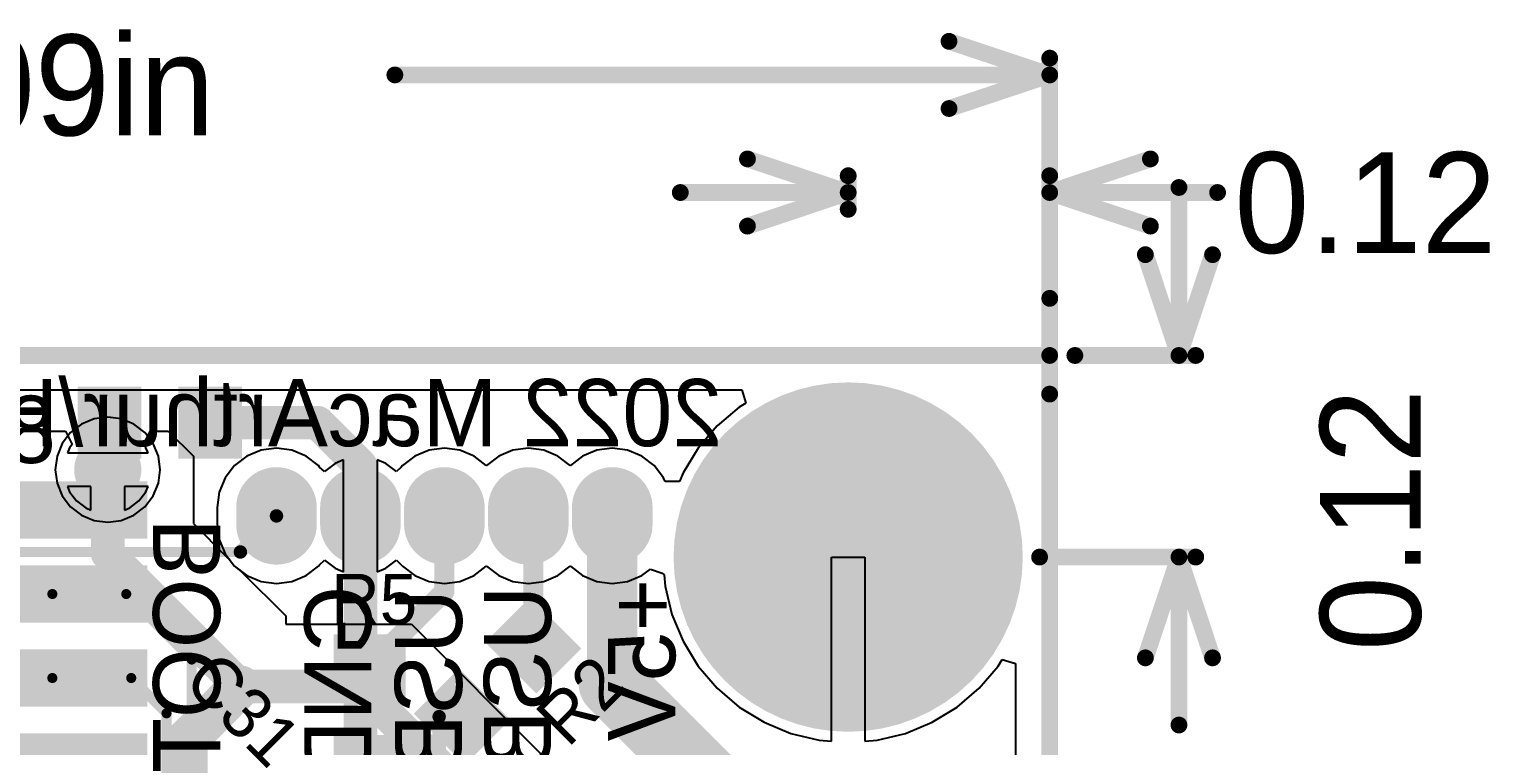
# Model space of a CAD drawing. Header units: millimetres. Extents: x 4.73 to 7.73, y 2.83 to 6.27.
# Drawn here: x 5.572 to 6.442, y 3.848 to 4.274 of the extents above; entities that cross this region are included whole.
import ezdxf

# ---------------------------------------------------------------- set-up
doc = ezdxf.new("R2010")
doc.units = ezdxf.units.MM
doc.header["$MEASUREMENT"] = 0
for name, color, linetype in [('BottomLayer', 5, 'Continuous'), ('BottomOverlay', 54, 'Continuous'), ('BottomSolder', 6, 'Continuous'), ('KeepOutLayer', 6, 'Continuous'), ('Mechanical1', 6, 'Continuous'), ('MidLayer1', 16, 'Continuous'), ('MidLayer2', 76, 'Continuous'), ('MultiLayer', 9, 'Continuous'), ('TopLayer', 1, 'Continuous'), ('TopOverlay', 2, 'Continuous'), ('TopPaste', 8, 'Continuous'), ('TopSolder', 216, 'Continuous')]:
    doc.layers.add(name, color=color, linetype=linetype)

msp = doc.modelspace()

# ---------------------------------------------------------------- linework, layer by layer
at = {"layer": 'BottomLayer'}
for points, const_width in [([(6.01, 3.96, 1), (6.11, 3.96, 1)], 0.1), ([(5.611, 4.012, 1), (5.627, 4.012, 1)], 0.016), ([(5.7095, 3.9895, 1), (5.7295, 3.9895, 1)], 0.02), ([(5.7595, 3.9895, 1), (5.7795, 3.9895, 1)], 0.02), ([(5.8095, 3.9895, 1), (5.8295, 3.9895, 1)], 0.02), ([(5.8595, 3.9895, 1), (5.8795, 3.9895, 1)], 0.02), ([(5.9095, 3.9895, 1), (5.9295, 3.9895, 1)], 0.02), ([(5.7095, 3.9795, 1), (5.7295, 3.9795, 1)], 0.02), ([(5.7595, 3.9795, 1), (5.7795, 3.9795, 1)], 0.02), ([(5.7645, 3.9845, 1), (5.7745, 3.9845, 1)], 0.01), ([(5.8095, 3.9795, 1), (5.8295, 3.9795, 1)], 0.02), ([(5.8595, 3.9795, 1), (5.8795, 3.9795, 1)], 0.02), ([(5.9095, 3.9795, 1), (5.9295, 3.9795, 1)], 0.02)]:
    msp.add_lwpolyline(points, format="xyb", close=True, dxfattribs=dict(at, const_width=const_width))
for points, const_width in [([(5.7195, 3.9795), (5.7195, 3.9895)], 0.04), ([(5.7695, 3.9795), (5.7695, 3.9895)], 0.04), ([(5.8195, 3.9795), (5.8195, 3.9895)], 0.04), ([(5.8695, 3.9795), (5.8695, 3.9895)], 0.04), ([(5.9195, 3.9895), (5.9195, 3.9795)], 0.04), ([(5.7695, 3.8235), (5.7695, 3.9845)], 0.02)]:
    msp.add_lwpolyline(points, dxfattribs=dict(at, const_width=const_width))
at = {"layer": 'BottomSolder'}
for points, const_width in [([(6.008, 3.96, 1), (6.112, 3.96, 1)], 0.104), ([(5.609, 4.012, 1), (5.629, 4.012, 1)], 0.02), ([(5.7075, 3.9895, 1), (5.7315, 3.9895, 1)], 0.024), ([(5.7575, 3.9895, 1), (5.7815, 3.9895, 1)], 0.024), ([(5.8075, 3.9895, 1), (5.8315, 3.9895, 1)], 0.024), ([(5.8575, 3.9895, 1), (5.8815, 3.9895, 1)], 0.024), ([(5.9075, 3.9895, 1), (5.9315, 3.9895, 1)], 0.024), ([(5.7075, 3.9795, 1), (5.7315, 3.9795, 1)], 0.024), ([(5.7575, 3.9795, 1), (5.7815, 3.9795, 1)], 0.024), ([(5.8075, 3.9795, 1), (5.8315, 3.9795, 1)], 0.024), ([(5.8575, 3.9795, 1), (5.8815, 3.9795, 1)], 0.024), ([(5.9075, 3.9795, 1), (5.9315, 3.9795, 1)], 0.024)]:
    msp.add_lwpolyline(points, format="xyb", close=True, dxfattribs=dict(at, const_width=const_width))
at = {"layer": 'BottomSolder', "const_width": 0.048}
for points in [[(5.7195, 3.9795), (5.7195, 3.9895)], [(5.7695, 3.9795), (5.7695, 3.9895)], [(5.8195, 3.9795), (5.8195, 3.9895)], [(5.8695, 3.9795), (5.8695, 3.9895)], [(5.9195, 3.9895), (5.9195, 3.9795)]]:
    msp.add_lwpolyline(points, dxfattribs=at)
at = {"layer": 'KeepOutLayer', "const_width": 0.01}
for points in [[(5.09, 4.08), (6.18, 4.08)], [(6.18, 3.01), (6.18, 4.08)]]:
    msp.add_lwpolyline(points, dxfattribs=at)
at = {"layer": 'KeepOutLayer', "const_width": 0.005}
msp.add_lwpolyline([(6.1775, 4.08, 1), (6.1825, 4.08, 1)], format="xyb", close=True, dxfattribs=at)
msp.add_lwpolyline([(6.1775, 4.08, 1), (6.1825, 4.08, 1)], format="xyb", close=True, dxfattribs=at)
at = {"layer": 'Mechanical1', "const_width": 0.01}
for points in [[(6.12005, 4.267), (6.18005, 4.247)], [(6.18005, 4.114), (6.18005, 4.257)], [(5.79, 4.247), (6.18005, 4.247)], [(6.12005, 4.227), (6.18005, 4.247)], [(6, 4.197), (6.06, 4.177)], [(6.18, 4.177), (6.24, 4.197)], [(6.06, 4.167), (6.06, 4.187)], [(6.18, 4.057), (6.18, 4.187)], [(6.257, 4.08), (6.257, 4.18)], [(5.96, 4.177), (6.06, 4.177)], [(6, 4.157), (6.06, 4.177)], [(6.18, 4.177), (6.28, 4.177)], [(6.18, 4.177), (6.24, 4.157)], [(6.237, 4.14), (6.257, 4.08)], [(6.257, 4.08), (6.277, 4.14)], [(6.195, 4.08), (6.267, 4.08)], [(6.174, 3.96), (6.267, 3.96)], [(6.237, 3.9), (6.257, 3.96)], [(6.257, 3.86), (6.257, 3.96)], [(6.257, 3.96), (6.277, 3.9)]]:
    msp.add_lwpolyline(points, dxfattribs=at)
at = {"layer": 'Mechanical1', "const_width": 0.005}
for points in [[(6.11755, 4.267, 1), (6.12255, 4.267, 1)], [(6.17755, 4.257, 1), (6.18255, 4.257, 1)], [(5.7875, 4.247, 1), (5.7925, 4.247, 1)], [(6.17755, 4.247, 1), (6.18255, 4.247, 1)], [(6.17755, 4.247, 1), (6.18255, 4.247, 1)], [(6.17755, 4.247, 1), (6.18255, 4.247, 1)], [(6.11755, 4.227, 1), (6.12255, 4.227, 1)], [(5.9975, 4.197, 1), (6.0025, 4.197, 1)], [(6.2375, 4.197, 1), (6.2425, 4.197, 1)], [(6.0575, 4.187, 1), (6.0625, 4.187, 1)], [(6.1775, 4.187, 1), (6.1825, 4.187, 1)], [(6.2545, 4.18, 1), (6.2595, 4.18, 1)], [(5.9575, 4.177, 1), (5.9625, 4.177, 1)], [(6.0575, 4.177, 1), (6.0625, 4.177, 1)], [(6.0575, 4.177, 1), (6.0625, 4.177, 1)], [(6.0575, 4.177, 1), (6.0625, 4.177, 1)], [(6.1775, 4.177, 1), (6.1825, 4.177, 1)], [(6.1775, 4.177, 1), (6.1825, 4.177, 1)], [(6.1775, 4.177, 1), (6.1825, 4.177, 1)], [(6.2775, 4.177, 1), (6.2825, 4.177, 1)], [(6.0575, 4.167, 1), (6.0625, 4.167, 1)], [(5.9975, 4.157, 1), (6.0025, 4.157, 1)], [(6.2375, 4.157, 1), (6.2425, 4.157, 1)], [(6.2345, 4.14, 1), (6.2395, 4.14, 1)], [(6.2745, 4.14, 1), (6.2795, 4.14, 1)], [(6.17755, 4.114, 1), (6.18255, 4.114, 1)], [(6.1925, 4.08, 1), (6.1975, 4.08, 1)], [(6.2545, 4.08, 1), (6.2595, 4.08, 1)], [(6.2545, 4.08, 1), (6.2595, 4.08, 1)], [(6.2545, 4.08, 1), (6.2595, 4.08, 1)], [(6.2645, 4.08, 1), (6.2695, 4.08, 1)], [(6.1775, 4.057, 1), (6.1825, 4.057, 1)], [(6.1715, 3.96, 1), (6.1765, 3.96, 1)], [(6.2545, 3.96, 1), (6.2595, 3.96, 1)], [(6.2545, 3.96, 1), (6.2595, 3.96, 1)], [(6.2545, 3.96, 1), (6.2595, 3.96, 1)], [(6.2645, 3.96, 1), (6.2695, 3.96, 1)], [(6.2345, 3.9, 1), (6.2395, 3.9, 1)], [(6.2745, 3.9, 1), (6.2795, 3.9, 1)], [(6.2545, 3.86, 1), (6.2595, 3.86, 1)]]:
    msp.add_lwpolyline(points, format="xyb", close=True, dxfattribs=at)
at = {"layer": 'MidLayer1'}
for p, q in [((5.11039, 4.05961), (5.99671, 4.05961)), ((5.99671, 4.05961), (5.99896, 4.05161)), ((5.99514, 4.04927), (5.98198, 4.03802)), ((5.99896, 4.05161), (5.99514, 4.04927)), ((5.60337, 4.03908), (5.59689, 4.03411)), ((5.61091, 4.0422), (5.60337, 4.03908)), ((5.619, 4.04327), (5.61091, 4.0422)), ((5.62709, 4.0422), (5.619, 4.04327)), ((5.63463, 4.03908), (5.62709, 4.0422)), ((5.64111, 4.03411), (5.63463, 4.03908)), ((5.98198, 4.03802), (5.97073, 4.02486)), ((5.59192, 4.02763), (5.5888, 4.02009)), ((5.59689, 4.03411), (5.59192, 4.02763)), ((5.64608, 4.02763), (5.64111, 4.03411)), ((5.6492, 4.02009), (5.64608, 4.02763)), ((5.5888, 4.02009), (5.58773, 4.012)), ((5.65027, 4.012), (5.6492, 4.02009)), ((5.70185, 4.02007), (5.69454, 4.01446)), ((5.71036, 4.0236), (5.70185, 4.02007)), ((5.7195, 4.0248), (5.71036, 4.0236)), ((5.72864, 4.0236), (5.7195, 4.0248)), ((5.73715, 4.02007), (5.72864, 4.0236)), ((5.74446, 4.01446), (5.73715, 4.02007)), ((5.80185, 4.02007), (5.79454, 4.01446)), ((5.81036, 4.0236), (5.80185, 4.02007)), ((5.8195, 4.0248), (5.81036, 4.0236)), ((5.82864, 4.0236), (5.8195, 4.0248)), ((5.83715, 4.02007), (5.82864, 4.0236)), ((5.84446, 4.01446), (5.83715, 4.02007)), ((5.85185, 4.02007), (5.84454, 4.01446)), ((5.86036, 4.0236), (5.85185, 4.02007)), ((5.8695, 4.0248), (5.86036, 4.0236)), ((5.87864, 4.0236), (5.8695, 4.0248)), ((5.88715, 4.02007), (5.87864, 4.0236)), ((5.89446, 4.01446), (5.88715, 4.02007)), ((5.90185, 4.02007), (5.89454, 4.01446)), ((5.91036, 4.0236), (5.90185, 4.02007)), ((5.9195, 4.0248), (5.91036, 4.0236)), ((5.92864, 4.0236), (5.9195, 4.0248)), ((5.93715, 4.02007), (5.92864, 4.0236)), ((5.94446, 4.01446), (5.93715, 4.02007)), ((5.97073, 4.02486), (5.96169, 4.01009)), ((5.58773, 4.012), (5.5888, 4.00391)), ((5.6492, 4.00391), (5.65027, 4.012)), ((5.69454, 4.01446), (5.68893, 4.00715)), ((5.74517, 4.01354), (5.74446, 4.01446)), ((5.7481, 4.0109), (5.74517, 4.01354)), ((5.75437, 4.0157), (5.7481, 4.0109)), ((5.7595, 4.01783), (5.75437, 4.0157)), ((5.7595, 3.9845), (5.7595, 4.01783)), ((5.78463, 4.0157), (5.7795, 4.01783)), ((5.7795, 4.01783), (5.7795, 3.9845)), ((5.7909, 4.0109), (5.78463, 4.0157)), ((5.79383, 4.01354), (5.7909, 4.0109)), ((5.79454, 4.01446), (5.79383, 4.01354)), ((5.84454, 4.01446), (5.84446, 4.01446)), ((5.89454, 4.01446), (5.89446, 4.01446)), ((5.95007, 4.00715), (5.94446, 4.01446)), ((5.5888, 4.00391), (5.59192, 3.99637)), ((5.64608, 3.99637), (5.6492, 4.00391)), ((5.68893, 4.00715), (5.6854, 3.99864)), ((5.95094, 4.00506), (5.95007, 4.00715)), ((5.9596, 4.00506), (5.95094, 4.00506)), ((5.96169, 4.01009), (5.9596, 4.00506)), ((5.59192, 3.99637), (5.59689, 3.98989)), ((5.64111, 3.98989), (5.64608, 3.99637)), ((5.6854, 3.99864), (5.6842, 3.9895)), ((5.59689, 3.98989), (5.60337, 3.98492)), ((5.60337, 3.98492), (5.61091, 3.9818)), ((5.62709, 3.9818), (5.63463, 3.98492)), ((5.63463, 3.98492), (5.64111, 3.98989)), ((5.6842, 3.9895), (5.6842, 3.9795)), ((5.7595, 3.95117), (5.7595, 3.9845)), ((5.7795, 3.9845), (5.7795, 3.95117)), ((5.61091, 3.9818), (5.619, 3.98073)), ((5.619, 3.98073), (5.62709, 3.9818)), ((5.6842, 3.9795), (5.6854, 3.97036)), ((5.6854, 3.97036), (5.68893, 3.96185)), ((5.68893, 3.96185), (5.69454, 3.95454)), ((5.74517, 3.95546), (5.7481, 3.9581)), ((5.7481, 3.9581), (5.75437, 3.95329)), ((5.78463, 3.95329), (5.7909, 3.9581)), ((5.7909, 3.9581), (5.79383, 3.95546)), ((6.05, 3.85045), (6.05, 3.96)), ((6.05, 3.96), (6.07, 3.96)), ((6.07, 3.96), (6.07, 3.85045)), ((5.69454, 3.95454), (5.70185, 3.94893)), ((5.73715, 3.94893), (5.74446, 3.95454)), ((5.74446, 3.95454), (5.74517, 3.95546)), ((5.75437, 3.95329), (5.7595, 3.95117)), ((5.7795, 3.95117), (5.78463, 3.95329)), ((5.79383, 3.95546), (5.79454, 3.95454)), ((5.79454, 3.95454), (5.80185, 3.94893)), ((5.83715, 3.94893), (5.84446, 3.95454)), ((5.84446, 3.95454), (5.84454, 3.95454)), ((5.84454, 3.95454), (5.85185, 3.94893)), ((5.88715, 3.94893), (5.89446, 3.95454)), ((5.89446, 3.95454), (5.89454, 3.95454)), ((5.89454, 3.95454), (5.90185, 3.94893)), ((5.93715, 3.94893), (5.9422, 3.9528)), ((5.9422, 3.9528), (5.9493, 3.95048)), ((5.9493, 3.95048), (5.95049, 3.94948)), ((5.95049, 3.94948), (5.95102, 3.94274)), ((5.70185, 3.94893), (5.71036, 3.9454)), ((5.71036, 3.9454), (5.7195, 3.9442)), ((5.7195, 3.9442), (5.72864, 3.9454)), ((5.72864, 3.9454), (5.73715, 3.94893)), ((5.80185, 3.94893), (5.81036, 3.9454)), ((5.81036, 3.9454), (5.8195, 3.9442)), ((5.8195, 3.9442), (5.82864, 3.9454)), ((5.82864, 3.9454), (5.83715, 3.94893)), ((5.85185, 3.94893), (5.86036, 3.9454)), ((5.86036, 3.9454), (5.8695, 3.9442)), ((5.8695, 3.9442), (5.87864, 3.9454)), ((5.87864, 3.9454), (5.88715, 3.94893)), ((5.90185, 3.94893), (5.91036, 3.9454)), ((5.91036, 3.9454), (5.9195, 3.9442)), ((5.9195, 3.9442), (5.92864, 3.9454)), ((5.92864, 3.9454), (5.93715, 3.94893)), ((5.95102, 3.94274), (5.95506, 3.9259)), ((5.95506, 3.9259), (5.96169, 3.90991)), ((5.96169, 3.90991), (5.97073, 3.89514)), ((6.14927, 3.89514), (6.15161, 3.89896)), ((6.15161, 3.89896), (6.15961, 3.89671)), ((5.97073, 3.89514), (5.98198, 3.88198)), ((6.13802, 3.88198), (6.14927, 3.89514)), ((6.15961, 3.89671), (6.15961, 3.70381)), ((5.98198, 3.88198), (5.99514, 3.87073)), ((6.12486, 3.87073), (6.13802, 3.88198)), ((5.99514, 3.87073), (6.00991, 3.86169)), ((6.11009, 3.86169), (6.12486, 3.87073)), ((6.00991, 3.86169), (6.0259, 3.85506)), ((6.0259, 3.85506), (6.04274, 3.85102)), ((6.07726, 3.85102), (6.0941, 3.85506)), ((6.0941, 3.85506), (6.11009, 3.86169)), ((6.04274, 3.85102), (6.05, 3.85045)), ((6.07, 3.85045), (6.07726, 3.85102))]:
    msp.add_line(p, q, dxfattribs=at)
for points, const_width in [([(6.01, 3.96, 1), (6.11, 3.96, 1)], 0.1), ([(5.611, 4.012, 1), (5.627, 4.012, 1)], 0.016), ([(5.7095, 3.9895, 1), (5.7295, 3.9895, 1)], 0.02), ([(5.7595, 3.9895, 1), (5.7795, 3.9895, 1)], 0.02), ([(5.8095, 3.9895, 1), (5.8295, 3.9895, 1)], 0.02), ([(5.8595, 3.9895, 1), (5.8795, 3.9895, 1)], 0.02), ([(5.9095, 3.9895, 1), (5.9295, 3.9895, 1)], 0.02), ([(5.7095, 3.9795, 1), (5.7295, 3.9795, 1)], 0.02), ([(5.7595, 3.9795, 1), (5.7795, 3.9795, 1)], 0.02), ([(5.8095, 3.9795, 1), (5.8295, 3.9795, 1)], 0.02), ([(5.8595, 3.9795, 1), (5.8795, 3.9795, 1)], 0.02), ([(5.9095, 3.9795, 1), (5.9295, 3.9795, 1)], 0.02)]:
    msp.add_lwpolyline(points, format="xyb", close=True, dxfattribs=dict(at, const_width=const_width))
at = {"layer": 'MidLayer1', "const_width": 0.04}
for points in [[(5.7195, 3.9795), (5.7195, 3.9895)], [(5.7695, 3.9795), (5.7695, 3.9895)], [(5.8195, 3.9795), (5.8195, 3.9895)], [(5.8695, 3.9795), (5.8695, 3.9895)], [(5.9195, 3.9895), (5.9195, 3.9795)]]:
    msp.add_lwpolyline(points, dxfattribs=at)
at = {"layer": 'MidLayer2'}
for p, q in [((5.355, 4.035), (5.59379, 4.035)), ((5.59379, 4.035), (5.59774, 4.027)), ((5.64026, 4.027), (5.64421, 4.035)), ((5.64421, 4.035), (5.655, 4.035)), ((5.655, 4.035), (5.67, 4.02)), ((5.59629, 4.02511), (5.595, 4.022)), ((5.595, 4.022), (5.643, 4.022)), ((5.59774, 4.027), (5.59629, 4.02511)), ((5.64171, 4.02511), (5.64026, 4.027)), ((5.643, 4.022), (5.64171, 4.02511)), ((5.67, 4.02), (5.67, 3.98)), ((5.609, 4.002), (5.595, 4.002)), ((5.595, 4.002), (5.59629, 3.99889)), ((5.609, 3.988), (5.609, 4.002)), ((5.643, 4.002), (5.629, 4.002)), ((5.629, 4.002), (5.629, 3.988)), ((5.64171, 3.99889), (5.643, 4.002)), ((5.59629, 3.99889), (5.60046, 3.99346)), ((5.60046, 3.99346), (5.60589, 3.98929)), ((5.63211, 3.98929), (5.63754, 3.99346)), ((5.63754, 3.99346), (5.64171, 3.99889)), ((5.60589, 3.98929), (5.609, 3.988)), ((5.629, 3.988), (5.63211, 3.98929)), ((5.67, 3.98), (5.69, 3.96)), ((5.69, 3.96), (5.69149, 3.95851)), ((5.69149, 3.95851), (5.69454, 3.95454)), ((5.69454, 3.95454), (5.69851, 3.95149)), ((5.69851, 3.95149), (5.725, 3.925)), ((5.725, 3.925), (5.725, 3.92)), ((5.725, 3.92), (5.8, 3.92)), ((5.8, 3.92), (5.87902, 3.84098))]:
    msp.add_line(p, q, dxfattribs=at)
for points, const_width in [([(6.01, 3.96, 1), (6.11, 3.96, 1)], 0.1), ([(5.611, 4.012, 1), (5.627, 4.012, 1)], 0.016), ([(5.614, 4.012, 1), (5.624, 4.012, 1)], 0.01), ([(5.7095, 3.9895, 1), (5.7295, 3.9895, 1)], 0.02), ([(5.7595, 3.9895, 1), (5.7795, 3.9895, 1)], 0.02), ([(5.8095, 3.9895, 1), (5.8295, 3.9895, 1)], 0.02), ([(5.8595, 3.9895, 1), (5.8795, 3.9895, 1)], 0.02), ([(5.9095, 3.9895, 1), (5.9295, 3.9895, 1)], 0.02), ([(5.7095, 3.9795, 1), (5.7295, 3.9795, 1)], 0.02), ([(5.7595, 3.9795, 1), (5.7795, 3.9795, 1)], 0.02), ([(5.8095, 3.9795, 1), (5.8295, 3.9795, 1)], 0.02), ([(5.8595, 3.9795, 1), (5.8795, 3.9795, 1)], 0.02), ([(5.9095, 3.9795, 1), (5.9295, 3.9795, 1)], 0.02), ([(5.912, 3.9845, 1), (5.927, 3.9845, 1)], 0.015), ([(5.614, 3.962, 1), (5.624, 3.962, 1)], 0.01), ([(5.614, 3.962, 1), (5.624, 3.962, 1)], 0.01), ([(5.9095, 3.8845, 1), (5.9295, 3.8845, 1)], 0.02), ([(5.912, 3.8845, 1), (5.927, 3.8845, 1)], 0.015), ([(5.69175, 3.883, 1), (5.70425, 3.883, 1)], 0.0125), ([(5.693, 3.883, 1), (5.703, 3.883, 1)], 0.01), ([(5.693, 3.883, 1), (5.703, 3.883, 1)], 0.01), ([(5.764, 3.883, 1), (5.774, 3.883, 1)], 0.01), ([(5.764, 3.883, 1), (5.774, 3.883, 1)], 0.01), ([(5.65975, 3.851, 1), (5.67225, 3.851, 1)], 0.0125), ([(5.65975, 3.851, 1), (5.67225, 3.851, 1)], 0.0125)]:
    msp.add_lwpolyline(points, format="xyb", close=True, dxfattribs=dict(at, const_width=const_width))
for points, const_width in [([(5.619, 3.962), (5.619, 4.012)], 0.02), ([(5.7195, 3.9795), (5.7195, 3.9895)], 0.04), ([(5.7695, 3.9795), (5.7695, 3.9895)], 0.04), ([(5.8195, 3.9795), (5.8195, 3.9895)], 0.04), ([(5.8695, 3.9795), (5.8695, 3.9895)], 0.04), ([(5.9195, 3.9895), (5.9195, 3.9795)], 0.04), ([(5.9195, 3.8845), (5.9195, 3.9845)], 0.03), ([(5.619, 3.962), (5.698, 3.883)], 0.02), ([(5.9195, 3.8845), (6.055, 3.749)], 0.04), ([(5.666, 3.851), (5.698, 3.883)], 0.025), ([(5.698, 3.883), (5.769, 3.883)], 0.02), ([(5.769, 3.883), (5.8305, 3.8215)], 0.02), ([(5.666, 3.78), (5.666, 3.851)], 0.025)]:
    msp.add_lwpolyline(points, dxfattribs=dict(at, const_width=const_width))
at = {"layer": 'MultiLayer', "const_width": 0.016}
msp.add_lwpolyline([(5.611, 4.012, 1), (5.627, 4.012, 1)], format="xyb", close=True, dxfattribs=at)
at = {"layer": 'TopLayer'}
for points, const_width in [([(6.01, 3.96, 1), (6.11, 3.96, 1)], 0.1), ([(5.675, 4.04, 1), (5.685, 4.04, 1)], 0.01), ([(5.739, 4.04, 1), (5.749, 4.04, 1)], 0.01), ([(5.739, 4.04, 1), (5.749, 4.04, 1)], 0.01), ([(5.611, 4.012, 1), (5.627, 4.012, 1)], 0.016), ([(5.614, 4.012, 1), (5.624, 4.012, 1)], 0.01), ([(5.7645, 4.0145, 1), (5.7745, 4.0145, 1)], 0.01), ([(5.7645, 4.0145, 1), (5.7745, 4.0145, 1)], 0.01), ([(5.614, 3.998, 1), (5.624, 3.998, 1)], 0.01), ([(5.614, 3.998, 1), (5.624, 3.998, 1)], 0.01), ([(5.7095, 3.9895, 1), (5.7295, 3.9895, 1)], 0.02), ([(5.7595, 3.9895, 1), (5.7795, 3.9895, 1)], 0.02), ([(5.8095, 3.9895, 1), (5.8295, 3.9895, 1)], 0.02), ([(5.8595, 3.9895, 1), (5.8795, 3.9895, 1)], 0.02), ([(5.9095, 3.9895, 1), (5.9295, 3.9895, 1)], 0.02), ([(5.581, 3.988, 1), (5.591, 3.988, 1)], 0.01), ([(5.604, 3.988, 1), (5.614, 3.988, 1)], 0.01), ([(5.604, 3.988, 1), (5.614, 3.988, 1)], 0.01), ([(5.7095, 3.9795, 1), (5.7295, 3.9795, 1)], 0.02), ([(5.7595, 3.9795, 1), (5.7795, 3.9795, 1)], 0.02), ([(5.7645, 3.9845, 1), (5.7745, 3.9845, 1)], 0.01), ([(5.8095, 3.9795, 1), (5.8295, 3.9795, 1)], 0.02), ([(5.8595, 3.9795, 1), (5.8795, 3.9795, 1)], 0.02), ([(5.9095, 3.9795, 1), (5.9295, 3.9795, 1)], 0.02), ([(5.7175, 3.9845, 1), (5.7215, 3.9845, 1)], 0.004), ([(5.8165, 3.9845, 1), (5.8225, 3.9845, 1)], 0.006), ([(5.8665, 3.9845, 1), (5.8725, 3.9845, 1)], 0.006), ([(5.86943, 3.98157, 1), (5.87543, 3.98157, 1)], 0.006), ([(5.86943, 3.98157, 1), (5.87543, 3.98157, 1)], 0.006), ([(5.696, 3.963, 1), (5.7, 3.963, 1)], 0.004), ([(5.6965, 3.963, 1), (5.6995, 3.963, 1)], 0.003), ([(5.5845, 3.938, 1), (5.5875, 3.938, 1)], 0.003), ([(5.6285, 3.938, 1), (5.6315, 3.938, 1)], 0.003), ([(5.6285, 3.938, 1), (5.6315, 3.938, 1)], 0.003), ([(5.8165, 3.9395, 1), (5.8225, 3.9395, 1)], 0.006), ([(5.8165, 3.9395, 1), (5.8225, 3.9395, 1)], 0.006), ([(5.86943, 3.90743, 1), (5.87543, 3.90743, 1)], 0.006), ([(5.6675, 3.899, 1), (5.6705, 3.899, 1)], 0.003), ([(5.6675, 3.899, 1), (5.6705, 3.899, 1)], 0.003), ([(5.772, 3.895, 1), (5.778, 3.895, 1)], 0.006), ([(5.5845, 3.888, 1), (5.5875, 3.888, 1)], 0.003), ([(5.6315, 3.888, 1), (5.6345, 3.888, 1)], 0.003), ([(5.6315, 3.888, 1), (5.6345, 3.888, 1)], 0.003), ([(5.6525, 3.867, 1), (5.6555, 3.867, 1)], 0.003), ([(5.6525, 3.867, 1), (5.6555, 3.867, 1)], 0.003), ([(5.81437, 3.865, 1), (5.81837, 3.865, 1)], 0.004)]:
    msp.add_lwpolyline(points, format="xyb", close=True, dxfattribs=dict(at, const_width=const_width))
for points, const_width in [([(5.68, 4.04), (5.744, 4.04)], 0.02), ([(5.744, 4.04), (5.7695, 4.0145)], 0.02), ([(5.619, 3.998), (5.619, 4.012)], 0.02), ([(5.7695, 3.9845), (5.7695, 4.0145)], 0.02), ([(5.609, 3.988), (5.619, 3.998)], 0.02), ([(5.7195, 3.9795), (5.7195, 3.9895)], 0.04), ([(5.7695, 3.9795), (5.7695, 3.9895)], 0.04), ([(5.8195, 3.9795), (5.8195, 3.9895)], 0.04), ([(5.8695, 3.9795), (5.8695, 3.9895)], 0.04), ([(5.9195, 3.9895), (5.9195, 3.9795)], 0.04), ([(5.586, 3.988), (5.609, 3.988)], 0.02), ([(5.698, 3.963), (5.7195, 3.9845)], 0.008), ([(5.8195, 3.9395), (5.8195, 3.9845)], 0.012), ([(5.8695, 3.9845), (5.87243, 3.98157)], 0.012), ([(5.87243, 3.90743), (5.87243, 3.98157)], 0.012), ([(5.496, 3.963), (5.698, 3.963)], 0.006), ([(5.586, 3.938), (5.63, 3.938)], 0.006), ([(5.63, 3.938), (5.669, 3.899)], 0.006), ([(5.775, 3.895), (5.8195, 3.9395)], 0.012), ([(5.669, 3.813), (5.669, 3.899)], 0.006), ([(5.586, 3.888), (5.633, 3.888)], 0.006), ([(5.633, 3.888), (5.654, 3.867)], 0.006), ([(5.654, 3.816), (5.654, 3.867)], 0.006), ([(5.81637, 3.696), (5.81637, 3.865)], 0.008)]:
    msp.add_lwpolyline(points, dxfattribs=dict(at, const_width=const_width))
for points in [[(5.635, 4.0575), (5.605, 4.0575), (5.635, 4.0225), (5.605, 4.0225)], [(5.695, 4.0575), (5.665, 4.0575), (5.695, 4.0225), (5.665, 4.0225)], [(5.5335, 3.975), (5.6385, 3.975), (5.5335, 4.001), (5.6385, 4.001)], [(5.5335, 3.925), (5.6385, 3.925), (5.5335, 3.951), (5.6385, 3.951)], [(5.87419, 3.88445), (5.89541, 3.90566), (5.84945, 3.90919), (5.87066, 3.93041)], [(5.7925, 3.88), (5.7925, 3.91), (5.7575, 3.88), (5.7575, 3.91)], [(5.5335, 3.875), (5.6385, 3.875), (5.5335, 3.901), (5.6385, 3.901)], [(5.83177, 3.84202), (5.85298, 3.86323), (5.80702, 3.86677), (5.82823, 3.88798)], [(5.5335, 3.825), (5.6385, 3.825), (5.5335, 3.851), (5.6385, 3.851)], [(5.7925, 3.82), (5.7925, 3.85), (5.7575, 3.82), (5.7575, 3.85)]]:
    msp.add_solid(points, dxfattribs=at)
at = {"layer": 'TopPaste'}
for points in [[(5.635, 4.0575), (5.605, 4.0575), (5.635, 4.0225), (5.605, 4.0225)], [(5.695, 4.0575), (5.665, 4.0575), (5.695, 4.0225), (5.665, 4.0225)], [(5.5335, 3.975), (5.6385, 3.975), (5.5335, 4.001), (5.6385, 4.001)], [(5.5335, 3.925), (5.6385, 3.925), (5.5335, 3.951), (5.6385, 3.951)], [(5.87419, 3.88445), (5.89541, 3.90566), (5.84945, 3.90919), (5.87066, 3.93041)], [(5.7925, 3.88), (5.7925, 3.91), (5.7575, 3.88), (5.7575, 3.91)], [(5.5335, 3.875), (5.6385, 3.875), (5.5335, 3.901), (5.6385, 3.901)], [(5.83177, 3.84202), (5.85298, 3.86323), (5.80702, 3.86677), (5.82823, 3.88798)], [(5.5335, 3.825), (5.6385, 3.825), (5.5335, 3.851), (5.6385, 3.851)], [(5.7925, 3.82), (5.7925, 3.85), (5.7575, 3.82), (5.7575, 3.85)]]:
    msp.add_solid(points, dxfattribs=at)
at = {"layer": 'TopSolder'}
for points, const_width in [([(6.008, 3.96, 1), (6.112, 3.96, 1)], 0.104), ([(5.609, 4.012, 1), (5.629, 4.012, 1)], 0.02), ([(5.7075, 3.9895, 1), (5.7315, 3.9895, 1)], 0.024), ([(5.7575, 3.9895, 1), (5.7815, 3.9895, 1)], 0.024), ([(5.8075, 3.9895, 1), (5.8315, 3.9895, 1)], 0.024), ([(5.8575, 3.9895, 1), (5.8815, 3.9895, 1)], 0.024), ([(5.9075, 3.9895, 1), (5.9315, 3.9895, 1)], 0.024), ([(5.7075, 3.9795, 1), (5.7315, 3.9795, 1)], 0.024), ([(5.7575, 3.9795, 1), (5.7815, 3.9795, 1)], 0.024), ([(5.8075, 3.9795, 1), (5.8315, 3.9795, 1)], 0.024), ([(5.8575, 3.9795, 1), (5.8815, 3.9795, 1)], 0.024), ([(5.9075, 3.9795, 1), (5.9315, 3.9795, 1)], 0.024)]:
    msp.add_lwpolyline(points, format="xyb", close=True, dxfattribs=dict(at, const_width=const_width))
at = {"layer": 'TopSolder', "const_width": 0.048}
for points in [[(5.7195, 3.9795), (5.7195, 3.9895)], [(5.7695, 3.9795), (5.7695, 3.9895)], [(5.8195, 3.9795), (5.8195, 3.9895)], [(5.8695, 3.9795), (5.8695, 3.9895)], [(5.9195, 3.9895), (5.9195, 3.9795)]]:
    msp.add_lwpolyline(points, dxfattribs=at)
at = {"layer": 'TopSolder'}
for points in [[(5.639, 4.0615), (5.601, 4.0615), (5.639, 4.0185), (5.601, 4.0185)], [(5.699, 4.0615), (5.661, 4.0615), (5.699, 4.0185), (5.661, 4.0185)], [(5.5295, 3.971), (5.6425, 3.971), (5.5295, 4.005), (5.6425, 4.005)], [(5.5295, 3.921), (5.6425, 3.921), (5.5295, 3.955), (5.6425, 3.955)], [(5.87419, 3.87879), (5.90106, 3.90566), (5.84379, 3.90919), (5.87066, 3.93606)], [(5.7965, 3.876), (5.7965, 3.914), (5.7535, 3.876), (5.7535, 3.914)], [(5.5295, 3.871), (5.6425, 3.871), (5.5295, 3.905), (5.6425, 3.905)], [(5.83177, 3.83636), (5.85864, 3.86323), (5.80136, 3.86677), (5.82823, 3.89364)], [(5.5295, 3.821), (5.6425, 3.821), (5.5295, 3.855), (5.6425, 3.855)], [(5.7965, 3.816), (5.7965, 3.854), (5.7535, 3.816), (5.7535, 3.854)]]:
    msp.add_solid(points, dxfattribs=at)

# ---------------------------------------------------------------- texts
at = {"layer": 'BottomOverlay', "text_generation_flag": 2}
msp.add_text('2022 MacArthur/Harvard', height=0.04, dxfattribs=at).set_placement((5.985, 4.026))
for s, p in [('BOOT', (5.686, 3.983)), ('+5V', (5.957, 3.947)), ('GND', (5.776, 3.943)), ('USB+', (5.83, 3.941)), ('USB-', (5.883, 3.943))]:
    msp.add_text(s, height=0.04, rotation=90, dxfattribs=at).set_placement(p)
at = {"layer": 'Mechanical1'}
for s, p in [('1.09in', (5.4641, 4.21101)), ('0.12', (6.29, 4.14101))]:
    msp.add_text(s, height=0.06, dxfattribs=at).set_placement(p)
msp.add_text('0.12', height=0.06, rotation=90, dxfattribs=at).set_placement((6.40096, 3.90403))
at = {"layer": 'TopOverlay'}
for s, height, p in [('C18', 0.04, (5.49, 4.016)), ('R5', 0.03, (5.752, 3.92))]:
    msp.add_text(s, height=height, dxfattribs=at).set_placement(p)
for s, rotation, p in [('C31', 315, (5.663, 3.885)), ('R2', 45, (5.893, 3.846))]:
    msp.add_text(s, height=0.03, rotation=rotation, dxfattribs=at).set_placement(p)

doc.saveas('drawing.dxf')
